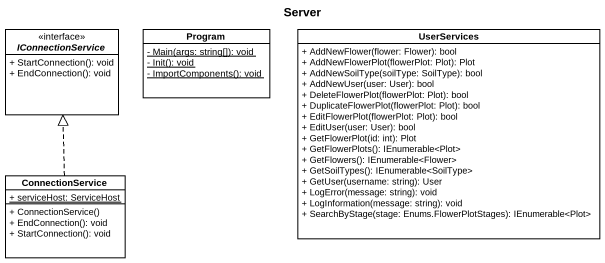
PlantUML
@startuml
title Server
hide circle
hide empty members
skinparam classAttributeIconSize 0
interface IConnectionService {
  + StartConnection(): void
  + EndConnection(): void
}
class Program {
  {static} - Main(args: string[]): void
  {static} - Init(): void
  {static} - ImportComponents(): void
}
class UserServices {
  + AddNewFlower(flower: Flower): bool
  + AddNewFlowerPlot(flowerPlot: Plot): Plot
  + AddNewSoilType(soilType: SoilType): bool
  + AddNewUser(user: User): bool
  + DeleteFlowerPlot(flowerPlot: Plot): bool
  + DuplicateFlowerPlot(flowerPlot: Plot): bool
  + EditFlowerPlot(flowerPlot: Plot): bool
  + EditUser(user: User): bool
  + GetFlowerPlot(id: int): Plot
  + GetFlowerPlots(): IEnumerable<Plot>
  + GetFlowers(): IEnumerable<Flower>
  + GetSoilTypes(): IEnumerable<SoilType>
  + GetUser(username: string): User
  + LogError(message: string): void
  + LogInformation(message: string): void
  + SearchByStage(stage: Enums.FlowerPlotStages): IEnumerable<Plot>
}
class ConnectionService {
  {static} + serviceHost: ServiceHost
  + ConnectionService()
  + EndConnection(): void
  + StartConnection(): void
}
ConnectionService .up.|> IConnectionService
@enduml
